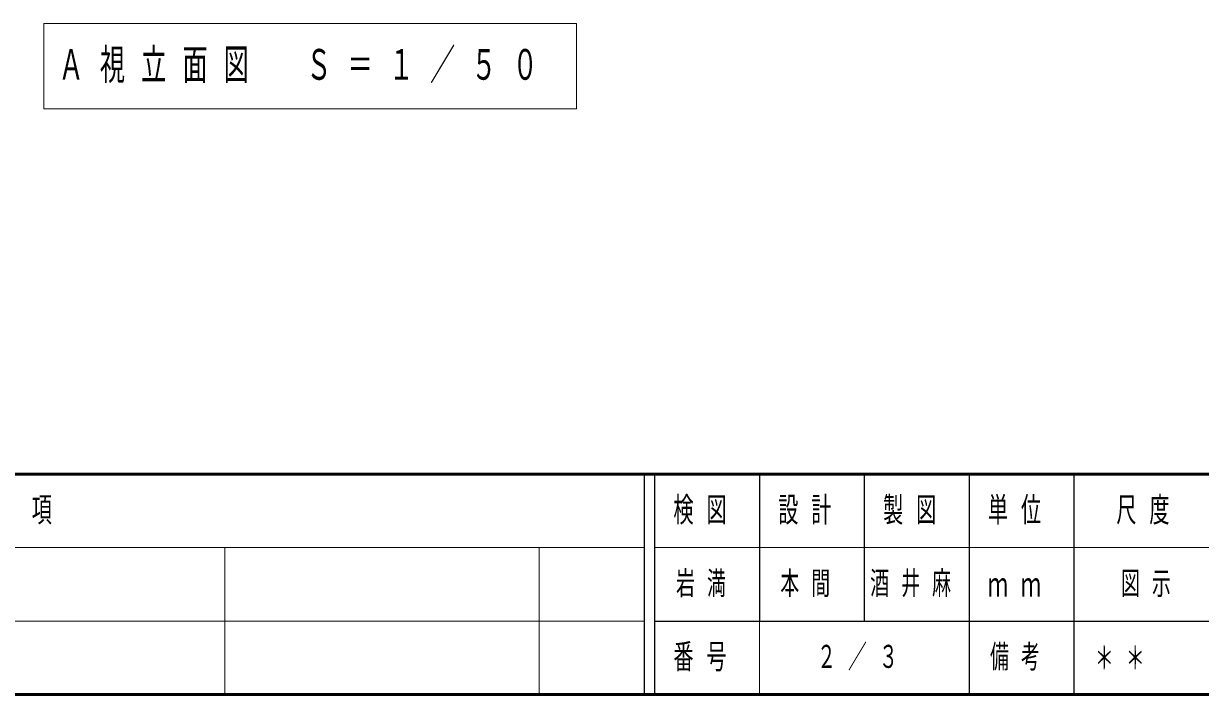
# Model space of a CAD drawing. Units: millimetres on the paper. Extents: x -385 to 0, y -594 to 267.
# Drawn here: x -302.7 to -190.4, y -297 to -233 of the extents above; entities that cross this region are included whole.
import ezdxf

# ---------------------------------------------------------------- set-up
doc = ezdxf.new("R2010")
doc.units = ezdxf.units.MM
doc.layers.add('LY_1', color=7, linetype='Continuous', lineweight=25)
doc.layers.add('LY_2', color=7, linetype='Continuous', lineweight=13)
doc.layers.add('LY_3', color=7, linetype='Continuous')
doc.styles.add('ＭＳ ゴシック', font='')
doc.styles.get('ＭＳ ゴシック').set_extended_font_data('MS Gothic')

msp = doc.modelspace()

# ---------------------------------------------------------------- linework, layer by layer
at = {"layer": 'LY_1', "lineweight": 13}
for p, q in [((-300.749, -233.016), (-300.749, -241.149)), ((-249.949, -233.016), (-300.749, -233.016)), ((-249.949, -241.149), (-249.949, -233.016)), ((-300.749, -241.149), (-249.949, -241.149))]:
    msp.add_line(p, q, dxfattribs=at)
at = {"layer": 'LY_2', "lineweight": 50}
for p, q in [((-385, -276), (0, -276)), ((-385, -297), (0, -297))]:
    msp.add_line(p, q, dxfattribs=at)
at = {"layer": 'LY_2', "lineweight": 25}
for p, q in [((-243.5, -276), (-243.5, -297)), ((-242.5, -276), (-242.5, -297)), ((-232.5, -276), (-232.5, -290)), ((-222.5, -276), (-222.5, -290)), ((-212.5, -276), (-212.5, -297)), ((-202.5, -276), (-202.5, -290)), ((-242.5, -290), (0, -290)), ((-202.5, -290), (-202.5, -297))]:
    msp.add_line(p, q, dxfattribs=at)
at = {"layer": 'LY_2'}
for p, q in [((-385, -283), (-243.5, -283)), ((-283.5, -283), (-283.5, -297)), ((-253.5, -283), (-253.5, -297)), ((-242.5, -283), (-187.5, -283)), ((-385, -290), (-243.5, -290)), ((-232.5, -290), (-232.5, -297))]:
    msp.add_line(p, q, dxfattribs=at)

# ---------------------------------------------------------------- texts
at = {"layer": 'LY_1', "style": 'ＭＳ ゴシック'}
for s, insert, char_height, attachment_point in [('\\T1.64;\\W0.6;Ａ視立面図\u3000Ｓ＝１／５０', (-299.349, -237.082), 2.933, 4), ('\\T1.64;\\W0.6;岩満', (-237.5, -286.5), 2.199, 5), ('\\T1.64;\\W0.6;本間', (-230.5, -286.5), 2.199, 4), ('\\T1.64;\\W0.6;酒井麻', (-217.5, -286.5), 2.199, 5), ('\\T1.64;\\W0.6;図示', (-198, -286.5), 2.199, 4), ('\\T1.64;\\W0.6;＊＊', (-200.5, -293.5), 2.199, 4)]:
    msp.add_mtext(s, dxfattribs=dict(at, insert=insert, char_height=char_height, attachment_point=attachment_point))
at = {"layer": 'LY_2', "attachment_point": 4, "style": 'ＭＳ ゴシック'}
for s, insert, char_height in [('\\T1.64;\\W0.6;改\u3000\u3000訂\u3000\u3000事\u3000\u3000項', (-330.25, -279.5), 2.346), ('\\T1.64;\\W0.6;検図', (-240.7, -279.5), 2.346), ('\\T1.64;\\W0.6;設計', (-230.7, -279.5), 2.346), ('\\T1.64;\\W0.6;製図', (-220.7, -279.5), 2.346), ('\\T1.64;\\W0.6;単位', (-210.7, -279.5), 2.346), ('\\T1.64;\\W0.6;尺度', (-198.45, -279.5), 2.346), ('\\T1.64;\\W0.6;ｍｍ', (-210.7, -286.5), 2.346), ('\\T1.64;\\W0.6;番号', (-240.7, -293.5), 2.346), ('\\T1.64;\\W0.6;備考', (-210.5, -293.5), 2.199)]:
    msp.add_mtext(s, dxfattribs=dict(at, insert=insert, char_height=char_height))
at = {"layer": 'LY_3', "char_height": 2.199, "attachment_point": 4, "style": 'ＭＳ ゴシック'}
for s, insert in [('\\T1.64;\\W0.6;図示', (-198, -286.5)), ('\\T1.64;\\W0.6;２／３', (-227, -293.5))]:
    msp.add_mtext(s, dxfattribs=dict(at, insert=insert))

doc.saveas('drawing.dxf')
